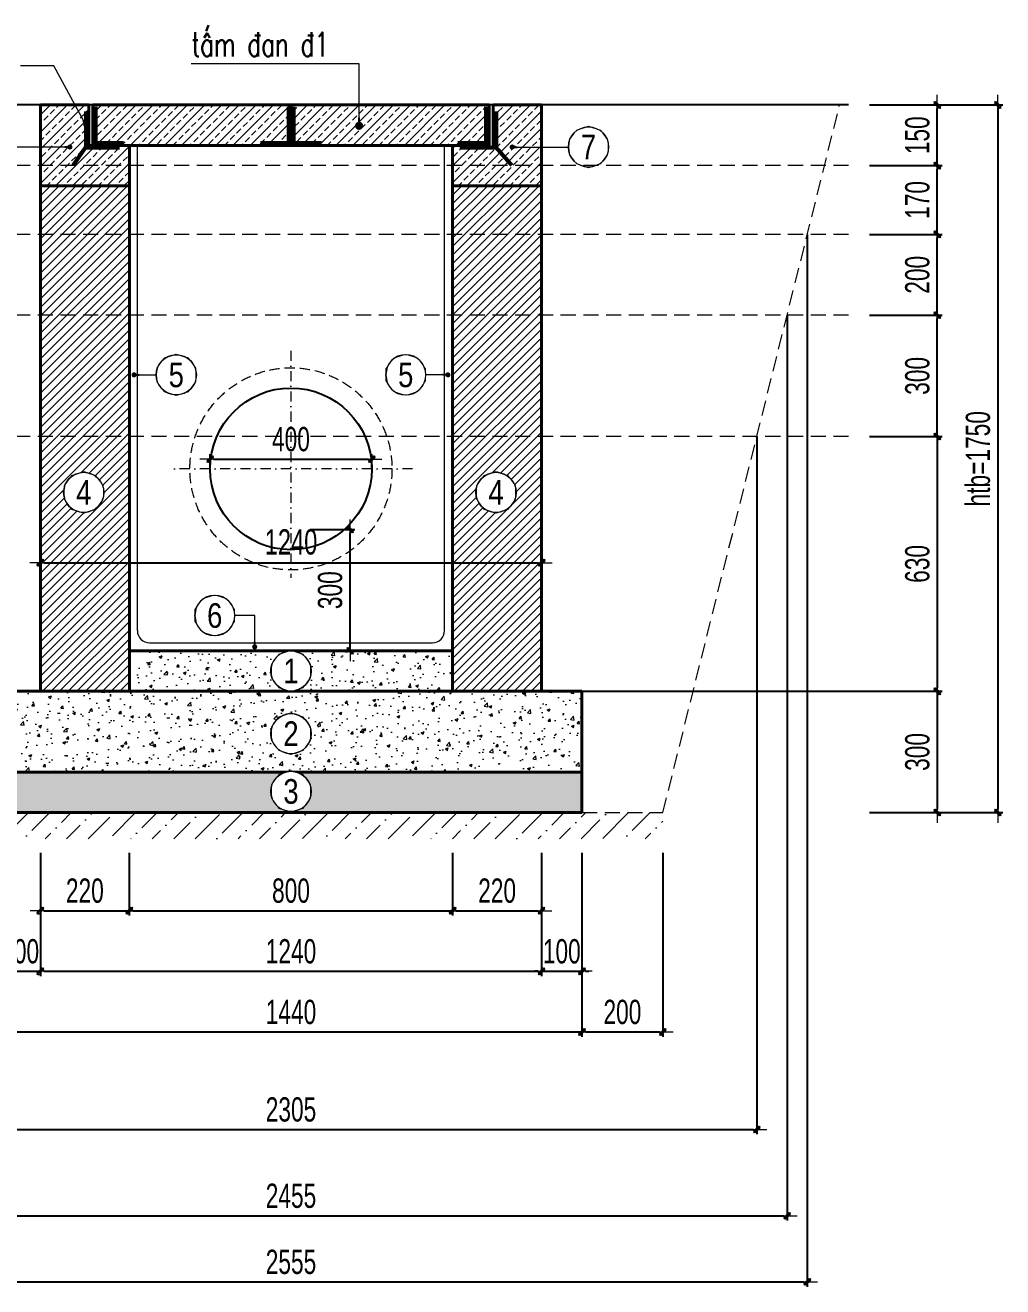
# Model space of a CAD drawing. Header units: inches. Extents: x 2792 to 53517, y -20644 to 27576.
# Drawn here: x 22309 to 24728, y 24456 to 27576 of the extents above; entities that cross this region are included whole.
import ezdxf
from ezdxf.enums import TextEntityAlignment as Align

# ---------------------------------------------------------------- set-up
doc = ezdxf.new("R2010")
doc.units = ezdxf.units.IN
doc.header["$MEASUREMENT"] = 0
doc.set_wipeout_variables(frame=1)
doc.linetypes.add('DASHDOT', pattern=[1, 0.5, -0.25, 0, -0.25])
doc.linetypes.add('HIDDEN', pattern=[0.375, 0.25, -0.125])
for name, color, linetype, lineweight in [('dim', 144, 'Continuous', 13), ('hatch', 67, 'Continuous', 9), ('LC Dim', 8, 'Continuous', 18), ('LC Hatch', 252, 'Continuous', 9), ('LC ISO', 153, 'Continuous', 13), ('LC MANH DUT', 35, 'HIDDEN', 5), ('LC Net dam2', 6, 'Continuous', 40), ('LC Net manh', 9, 'Continuous', 5), ('LC Net thay', 7, 'Continuous', 25), ('LC Net truc', 79, 'DASHDOT', 13), ('LC Text1', 3, 'Continuous', 20), ('THEPDOC', 1, 'Continuous', 40)]:
    doc.layers.add(name, color=color, linetype=linetype, lineweight=lineweight)
doc.styles.add('General text 2', font='arial.ttf')
doc.styles.add('HOATBIF', font='hoatbif.shx', dxfattribs={"width": 0.7})
doc.styles.add('LC 3', font='vnsimli.shx', dxfattribs={"width": 0.75})
doc.styles.add('TXTDIM', font='', dxfattribs={"width": 0.7})
doc.styles.get('TXTDIM').set_extended_font_data('.VnArial')
doc.dimstyles.new('1-100(1-25)', dxfattribs={"dimscale": 25, "dimtxt": 2.5, "dimasz": 0.35, "dimexe": 0.5, "dimexo": 0, "dimgap": 0.8, "dimtad": 1, "dimdec": 0, "dimzin": 0, "dimdsep": 46, "dimtxsty": 'HOATBIF', "dimblk1": 'DOT', "dimblk2": 'DOT', "dimsah": 1, "dimcen": -1, "dimdle": 1, "dimclrd": 256, "dimclre": 256, "dimclrt": 4, "dimadec": 3, "dimazin": 2, "dimtfac": 0.333333, "dimtdec": 0, "dimtix": 1, "dimtmove": 2, "dimatfit": 3, "dimldrblk": 'DOT', "dimfxl": 1, "dimtvp": 0.833333, "dimtolj": 1, "dimtzin": 0, "dimarcsym": 0})
doc.dimstyles.new('DIM20', dxfattribs={"dimscale": 20, "dimtxt": 2.5, "dimasz": 0.3, "dimexe": 0.5, "dimexo": 0, "dimgap": 0.5, "dimtad": 1, "dimdec": 0, "dimzin": 12, "dimdsep": 46, "dimtxsty": 'TXTDIM', "dimblk": 'SLASH', "dimcen": 1.5, "dimclrd": 144, "dimclre": 144, "dimclrt": 1, "dimaunit": 1, "dimadec": 0, "dimazin": 0, "dimtfac": 1, "dimtdec": 0, "dimtix": 1, "dimtmove": 0, "dimatfit": 3, "dimldrblk": 'DOT', "dimfxl": 2, "dimtolj": 1, "dimtzin": 0, "dimlwd": 9, "dimlwe": 9, "dimarcsym": 1})
doc.dimstyles.new('DIM25', dxfattribs={"dimscale": 25, "dimtxt": 2.5, "dimasz": 0.3, "dimexe": 0.5, "dimexo": 0, "dimgap": 0.5, "dimtad": 1, "dimdec": 0, "dimzin": 12, "dimdsep": 46, "dimtxsty": 'TXTDIM', "dimblk": 'SLASH', "dimcen": 1.5, "dimclrd": 144, "dimclre": 144, "dimclrt": 1, "dimadec": 0, "dimazin": 0, "dimtfac": 1, "dimtdec": 0, "dimtix": 1, "dimtmove": 0, "dimatfit": 3, "dimldrblk": 'DOT', "dimfxl": 2, "dimtolj": 1, "dimtzin": 0, "dimlwd": 9, "dimlwe": 9, "dimarcsym": 1})
pattern_1 = [(45, (-6219.012, 1800.714), (-21.213203, 21.213203), []), (45, (-6197.8, 1800.714), (-21.213203, 21.213203), [15, -7.5])]
pattern_2 = [(45, (-6219.012, 1600.714), (19.88738, 72.920387), [93.75, -18.75, 0, -18.75])]

# ---------------------------------------------------------------- blocks, each defined once
blk = doc.blocks.new('_Dot')
at = {"color": 0, "linetype": 'ByBlock', "lineweight": -2}
blk.add_line((-0.5, 0), (-1, 0), dxfattribs=at)
at = {"color": 0, "linetype": 'ByBlock', "const_width": 0.5}
blk.add_lwpolyline([(-0.25, 0, 1), (0.25, 0, 1)], format="xyb", close=True, dxfattribs=at)
blk = doc.blocks.new('SLASH')
at = {"layer": 'dim', "color": 16, "linetype": 'Continuous'}
for p, q in [((-1.2, 0), (1.2, 0)), ((-0.6, -0.6), (0.6, 0.6))]:
    blk.add_line(p, q, dxfattribs=at)
blk = doc.blocks.new('DOT')
at = {"layer": 'LC Dim'}
blk.add_line((-3, 0), (3, 0), dxfattribs=at)
at = {"layer": 'LC Dim', "color": 4}
blk.add_line((-1, -1), (1, 1), dxfattribs=at)
blk.add_lwpolyline([(0.5, 1), (-1, -0.5), (-0.5, -1), (1, 0.5)], close=True, dxfattribs=at)
blk = doc.blocks.new('*D260')
at = {"layer": 'Defpoints', "color": 0, "transparency": 16777216}
for p in [(23014.3, 26329.2), (23113.1, 26329.2), (23014.3, 26029.2)]:
    blk.add_point(p, dxfattribs=at)
at = {"layer": 'LC Dim', "lineweight": -2, "transparency": 16777216}
for p, q in [((23014.3, 26329.2), (23125.1, 26329.2)), ((23113.1, 26037.6), (23113.1, 26320.8)), ((23014.3, 26029.2), (23125.1, 26029.2))]:
    blk.add_line(p, q, dxfattribs=at)
at = {"layer": 'LC Dim', "lineweight": -2, "transparency": 16777216, "xscale": 8.399999999999999, "yscale": 8.399999999999999, "zscale": 8.399999999999999}
for p, rotation in [((23113.1, 26329.2), 90), ((23113.1, 26029.2), 270)]:
    blk.add_blockref('DOT', p, dxfattribs=dict(at, rotation=rotation))
at = {"layer": 'LC Dim', "color": 4, "transparency": 16777216, "insert": (23063.9, 26179.2), "char_height": 60, "attachment_point": 5, "rotation": 90, "style": 'HOATBIF'}
blk.add_mtext('\\A1;300', dxfattribs=at)
blk = doc.blocks.new('*U7')
at = {"layer": 'Defpoints'}
blk.add_lwpolyline([(0, 4.25), (-2.5, 3.44), (-4.04, 1.31), (-4.04, -1.31), (-2.5, -3.44), (0, -4.25), (2.5, -3.44), (4.04, -1.31), (4.04, 1.31), (2.5, 3.44)], close=True, dxfattribs=at)
at = {"layer": 'LC Text1', "style": 'General text 2', "width": 0.8, "flags": 8}
blk.add_attdef('SYMBOL', text='', height=5.2, dxfattribs=at).set_placement((0, 0), align=Align.MIDDLE_CENTER)
blk.add_wipeout([(0, 4.25), (-2.5, 3.44), (-4.04, 1.31), (-4.04, -1.31), (-2.5, -3.44), (0, -4.25), (2.5, -3.44), (4.04, -1.31), (4.04, 1.31), (2.5, 3.44)]).dxf.layer = 'LC Net manh'
at = {"layer": 'LC ISO'}
blk.add_circle((0, 0), 4.25, dxfattribs=at)
blk = doc.blocks.new('*D261')
at = {"layer": 'Defpoints', "color": 0, "transparency": 16777216}
for p in [(22246.9, 25529.6), (22346.9, 25529.6), (22346.9, 25236.6)]:
    blk.add_point(p, dxfattribs=at)
at = {"layer": 'LC Dim', "lineweight": -2, "transparency": 16777216}
for p, q in [((22246.9, 25529.6), (22246.9, 25224.6)), ((22346.9, 25529.6), (22346.9, 25224.6)), ((22238.5, 25236.6), (22230.1, 25236.6)), ((22246.9, 25236.6), (22346.9, 25236.6)), ((22355.3, 25236.6), (22363.7, 25236.6))]:
    blk.add_line(p, q, dxfattribs=at)
at = {"layer": 'LC Dim', "lineweight": -2, "transparency": 16777216, "xscale": 8.399999999999999, "yscale": 8.399999999999999, "zscale": 8.399999999999999}
blk.add_blockref('DOT', (22246.9, 25236.6), dxfattribs=at)
at = {"layer": 'LC Dim', "lineweight": -2, "transparency": 16777216, "xscale": 8.399999999999999, "yscale": 8.399999999999999, "zscale": 8.399999999999999, "rotation": 180}
blk.add_blockref('DOT', (22346.9, 25236.6), dxfattribs=at)
at = {"layer": 'LC Dim', "color": 4, "transparency": 16777216, "insert": (22296.9, 25285.8), "char_height": 60, "attachment_point": 5, "style": 'HOATBIF'}
blk.add_mtext('\\A1;100', dxfattribs=at)
blk = doc.blocks.new('*D262')
at = {"layer": 'Defpoints', "color": 0, "transparency": 16777216}
for p in [(22346.9, 25529.6), (22566.9, 25529.6), (22566.9, 25386.6)]:
    blk.add_point(p, dxfattribs=at)
at = {"layer": 'LC Dim', "lineweight": -2, "transparency": 16777216}
for p, q in [((22346.9, 25529.6), (22346.9, 25374.6)), ((22566.9, 25529.6), (22566.9, 25374.6)), ((22355.3, 25386.6), (22558.5, 25386.6))]:
    blk.add_line(p, q, dxfattribs=at)
at = {"layer": 'LC Dim', "lineweight": -2, "transparency": 16777216, "xscale": 8.399999999999999, "yscale": 8.399999999999999, "zscale": 8.399999999999999, "rotation": 180}
blk.add_blockref('DOT', (22346.9, 25386.6), dxfattribs=at)
at = {"layer": 'LC Dim', "lineweight": -2, "transparency": 16777216, "xscale": 8.399999999999999, "yscale": 8.399999999999999, "zscale": 8.399999999999999}
blk.add_blockref('DOT', (22566.9, 25386.6), dxfattribs=at)
at = {"layer": 'LC Dim', "color": 4, "transparency": 16777216, "insert": (22456.9, 25435.8), "char_height": 60, "attachment_point": 5, "style": 'HOATBIF'}
blk.add_mtext('\\A1;220', dxfattribs=at)
blk = doc.blocks.new('*D263')
at = {"layer": 'Defpoints', "color": 0, "transparency": 16777216}
for p in [(22566.9, 25529.6), (23366.9, 25529.6), (23366.9, 25386.6)]:
    blk.add_point(p, dxfattribs=at)
at = {"layer": 'LC Dim', "lineweight": -2, "transparency": 16777216}
for p, q in [((22566.9, 25529.6), (22566.9, 25374.6)), ((23366.9, 25529.6), (23366.9, 25374.6)), ((22575.3, 25386.6), (23358.5, 25386.6))]:
    blk.add_line(p, q, dxfattribs=at)
at = {"layer": 'LC Dim', "lineweight": -2, "transparency": 16777216, "xscale": 8.399999999999999, "yscale": 8.399999999999999, "zscale": 8.399999999999999, "rotation": 180}
blk.add_blockref('DOT', (22566.9, 25386.6), dxfattribs=at)
at = {"layer": 'LC Dim', "lineweight": -2, "transparency": 16777216, "xscale": 8.399999999999999, "yscale": 8.399999999999999, "zscale": 8.399999999999999}
blk.add_blockref('DOT', (23366.9, 25386.6), dxfattribs=at)
at = {"layer": 'LC Dim', "color": 4, "transparency": 16777216, "insert": (22966.9, 25435.8), "char_height": 60, "attachment_point": 5, "style": 'HOATBIF'}
blk.add_mtext('\\A1;800', dxfattribs=at)
blk = doc.blocks.new('*D264')
at = {"layer": 'Defpoints', "color": 0, "transparency": 16777216}
for p in [(23366.9, 25529.6), (23586.9, 25529.6), (23586.9, 25386.6)]:
    blk.add_point(p, dxfattribs=at)
at = {"layer": 'LC Dim', "lineweight": -2, "transparency": 16777216}
for p, q in [((23366.9, 25529.6), (23366.9, 25374.6)), ((23586.9, 25529.6), (23586.9, 25374.6)), ((23375.3, 25386.6), (23578.5, 25386.6))]:
    blk.add_line(p, q, dxfattribs=at)
at = {"layer": 'LC Dim', "lineweight": -2, "transparency": 16777216, "xscale": 8.399999999999999, "yscale": 8.399999999999999, "zscale": 8.399999999999999, "rotation": 180}
blk.add_blockref('DOT', (23366.9, 25386.6), dxfattribs=at)
at = {"layer": 'LC Dim', "lineweight": -2, "transparency": 16777216, "xscale": 8.399999999999999, "yscale": 8.399999999999999, "zscale": 8.399999999999999}
blk.add_blockref('DOT', (23586.9, 25386.6), dxfattribs=at)
at = {"layer": 'LC Dim', "color": 4, "transparency": 16777216, "insert": (23476.9, 25435.8), "char_height": 60, "attachment_point": 5, "style": 'HOATBIF'}
blk.add_mtext('\\A1;220', dxfattribs=at)
blk = doc.blocks.new('*D265')
at = {"layer": 'Defpoints', "color": 0, "transparency": 16777216}
for p in [(23586.9, 25529.6), (23686.9, 25529.6), (23686.9, 25236.6)]:
    blk.add_point(p, dxfattribs=at)
at = {"layer": 'LC Dim', "lineweight": -2, "transparency": 16777216}
for p, q in [((23586.9, 25529.6), (23586.9, 25224.6)), ((23686.9, 25529.6), (23686.9, 25224.6)), ((23578.5, 25236.6), (23570.1, 25236.6)), ((23586.9, 25236.6), (23686.9, 25236.6)), ((23695.3, 25236.6), (23703.7, 25236.6))]:
    blk.add_line(p, q, dxfattribs=at)
at = {"layer": 'LC Dim', "lineweight": -2, "transparency": 16777216, "xscale": 8.399999999999999, "yscale": 8.399999999999999, "zscale": 8.399999999999999}
blk.add_blockref('DOT', (23586.9, 25236.6), dxfattribs=at)
at = {"layer": 'LC Dim', "lineweight": -2, "transparency": 16777216, "xscale": 8.399999999999999, "yscale": 8.399999999999999, "zscale": 8.399999999999999, "rotation": 180}
blk.add_blockref('DOT', (23686.9, 25236.6), dxfattribs=at)
at = {"layer": 'LC Dim', "color": 4, "transparency": 16777216, "insert": (23636.9, 25285.8), "char_height": 60, "attachment_point": 5, "style": 'HOATBIF'}
blk.add_mtext('\\A1;100', dxfattribs=at)
blk = doc.blocks.new('*D266')
at = {"layer": 'Defpoints', "color": 0, "transparency": 16777216}
for p in [(23686.9, 25529.6), (23886.9, 25529.6), (23886.9, 25086.6)]:
    blk.add_point(p, dxfattribs=at)
at = {"layer": 'LC Dim', "lineweight": -2, "transparency": 16777216}
for p, q in [((23686.9, 25529.6), (23686.9, 25074.6)), ((23886.9, 25529.6), (23886.9, 25074.6)), ((23695.3, 25086.6), (23878.5, 25086.6))]:
    blk.add_line(p, q, dxfattribs=at)
at = {"layer": 'LC Dim', "lineweight": -2, "transparency": 16777216, "xscale": 8.399999999999999, "yscale": 8.399999999999999, "zscale": 8.399999999999999, "rotation": 180}
blk.add_blockref('DOT', (23686.9, 25086.6), dxfattribs=at)
at = {"layer": 'LC Dim', "lineweight": -2, "transparency": 16777216, "xscale": 8.399999999999999, "yscale": 8.399999999999999, "zscale": 8.399999999999999}
blk.add_blockref('DOT', (23886.9, 25086.6), dxfattribs=at)
at = {"layer": 'LC Dim', "color": 4, "transparency": 16777216, "insert": (23786.9, 25135.8), "char_height": 60, "attachment_point": 5, "style": 'HOATBIF'}
blk.add_mtext('\\A1;200', dxfattribs=at)
blk = doc.blocks.new('*D267')
at = {"layer": 'Defpoints', "color": 0, "transparency": 16777216}
for p in [(22346.9, 25529.6), (23586.9, 25529.6), (23586.9, 25236.6)]:
    blk.add_point(p, dxfattribs=at)
at = {"layer": 'LC Dim', "lineweight": -2, "transparency": 16777216}
for p, q in [((22346.9, 25529.6), (22346.9, 25224.6)), ((23586.9, 25529.6), (23586.9, 25224.6)), ((22355.3, 25236.6), (23578.5, 25236.6))]:
    blk.add_line(p, q, dxfattribs=at)
at = {"layer": 'LC Dim', "lineweight": -2, "transparency": 16777216, "xscale": 8.399999999999999, "yscale": 8.399999999999999, "zscale": 8.399999999999999, "rotation": 180}
blk.add_blockref('DOT', (22346.9, 25236.6), dxfattribs=at)
at = {"layer": 'LC Dim', "lineweight": -2, "transparency": 16777216, "xscale": 8.399999999999999, "yscale": 8.399999999999999, "zscale": 8.399999999999999}
blk.add_blockref('DOT', (23586.9, 25236.6), dxfattribs=at)
at = {"layer": 'LC Dim', "color": 4, "transparency": 16777216, "insert": (22966.9, 25285.8), "char_height": 60, "attachment_point": 5, "style": 'HOATBIF'}
blk.add_mtext('\\A1;1240', dxfattribs=at)
blk = doc.blocks.new('*D268')
at = {"layer": 'Defpoints', "color": 0, "transparency": 16777216}
for p in [(22246.9, 25529.6), (23686.9, 25529.6), (23686.9, 25086.6)]:
    blk.add_point(p, dxfattribs=at)
at = {"layer": 'LC Dim', "lineweight": -2, "transparency": 16777216}
for p, q in [((22246.9, 25529.6), (22246.9, 25074.6)), ((23686.9, 25529.6), (23686.9, 25074.6)), ((22255.3, 25086.6), (23678.5, 25086.6))]:
    blk.add_line(p, q, dxfattribs=at)
at = {"layer": 'LC Dim', "lineweight": -2, "transparency": 16777216, "xscale": 8.399999999999999, "yscale": 8.399999999999999, "zscale": 8.399999999999999, "rotation": 180}
blk.add_blockref('DOT', (22246.9, 25086.6), dxfattribs=at)
at = {"layer": 'LC Dim', "lineweight": -2, "transparency": 16777216, "xscale": 8.399999999999999, "yscale": 8.399999999999999, "zscale": 8.399999999999999}
blk.add_blockref('DOT', (23686.9, 25086.6), dxfattribs=at)
at = {"layer": 'LC Dim', "color": 4, "transparency": 16777216, "insert": (22966.9, 25135.8), "char_height": 60, "attachment_point": 5, "style": 'HOATBIF'}
blk.add_mtext('\\A1;1440', dxfattribs=at)
blk = doc.blocks.new('*D270')
at = {"layer": 'Defpoints', "color": 0, "transparency": 16777216}
for p in [(24398.5, 26559.2), (23686.9, 25929.2, 0), (24566, 25929.2)]:
    blk.add_point(p, dxfattribs=at)
at = {"layer": 'LC Dim', "lineweight": -2, "transparency": 16777216}
for p, q in [((24398.5, 26559.2), (24578, 26559.2)), ((24566, 26550.8), (24566, 25937.6)), ((23686.9, 25929.2), (24578, 25929.2))]:
    blk.add_line(p, q, dxfattribs=at)
at = {"layer": 'LC Dim', "lineweight": -2, "transparency": 16777216, "xscale": 8.399999999999999, "yscale": 8.399999999999999, "zscale": 8.399999999999999}
for p, rotation in [((24566, 26559.2), 90), ((24566, 25929.2), 270)]:
    blk.add_blockref('DOT', p, dxfattribs=dict(at, rotation=rotation))
at = {"layer": 'LC Dim', "color": 4, "transparency": 16777216, "insert": (24516.8, 26244.2), "char_height": 60, "attachment_point": 5, "rotation": 90, "style": 'HOATBIF'}
blk.add_mtext('\\A1;630', dxfattribs=at)
blk = doc.blocks.new('*D271')
at = {"layer": 'Defpoints', "color": 0, "transparency": 16777216}
for p in [(24398.5, 27379.2), (24398.5, 25629.2), (24716, 25629.2)]:
    blk.add_point(p, dxfattribs=at)
at = {"layer": 'LC Dim', "lineweight": -2, "transparency": 16777216}
for p, q in [((24398.5, 27379.2), (24728, 27379.2)), ((24716, 27370.8), (24716, 25637.6)), ((24398.5, 25629.2), (24728, 25629.2))]:
    blk.add_line(p, q, dxfattribs=at)
at = {"layer": 'LC Dim', "lineweight": -2, "transparency": 16777216, "xscale": 8.399999999999999, "yscale": 8.399999999999999, "zscale": 8.399999999999999}
for p, rotation in [((24716, 27379.2), 90), ((24716, 25629.2), 270)]:
    blk.add_blockref('DOT', p, dxfattribs=dict(at, rotation=rotation))
at = {"layer": 'LC Dim', "color": 4, "transparency": 16777216, "insert": (24666.8, 26504.2), "char_height": 60, "attachment_point": 5, "rotation": 90, "style": 'HOATBIF'}
blk.add_mtext('\\A1;htb=1750', dxfattribs=at)
blk = doc.blocks.new('*D278')
at = {"layer": 'Defpoints', "color": 0, "transparency": 16777216}
for p in [(23166.8, 26503.2), (22766.8, 26479.2, 0), (23166.8, 26479.2, 0)]:
    blk.add_point(p, dxfattribs=at)
at = {"layer": 'LC Dim', "lineweight": -2, "transparency": 16777216}
for p, q in [((22766.8, 26479.2), (22766.8, 26515.2)), ((22775.2, 26503.2), (23158.4, 26503.2)), ((23166.8, 26479.2), (23166.8, 26515.2))]:
    blk.add_line(p, q, dxfattribs=at)
at = {"layer": 'LC Dim', "lineweight": -2, "transparency": 16777216, "xscale": 8.399999999999999, "yscale": 8.399999999999999, "zscale": 8.399999999999999, "rotation": 180}
blk.add_blockref('DOT', (22766.8, 26503.2), dxfattribs=at)
at = {"layer": 'LC Dim', "lineweight": -2, "transparency": 16777216, "xscale": 8.399999999999999, "yscale": 8.399999999999999, "zscale": 8.399999999999999}
blk.add_blockref('DOT', (23166.8, 26503.2), dxfattribs=at)
at = {"layer": 'LC Dim', "color": 4, "transparency": 16777216, "insert": (22966.8, 26552.4), "char_height": 60, "attachment_point": 5, "style": 'HOATBIF'}
blk.add_mtext('\\A1;400', dxfattribs=at)
blk = doc.blocks.new('*D279')
at = {"layer": 'Defpoints', "color": 0, "transparency": 16777216}
for p in [(24398.5, 26859.2), (24566, 26859.2), (24398.5, 26559.2)]:
    blk.add_point(p, dxfattribs=at)
at = {"layer": 'LC Dim', "lineweight": -2, "transparency": 16777216}
for p, q in [((24398.5, 26859.2), (24578, 26859.2)), ((24566, 26567.6), (24566, 26850.8)), ((24398.5, 26559.2), (24578, 26559.2))]:
    blk.add_line(p, q, dxfattribs=at)
at = {"layer": 'LC Dim', "lineweight": -2, "transparency": 16777216, "xscale": 8.399999999999999, "yscale": 8.399999999999999, "zscale": 8.399999999999999}
for p, rotation in [((24566, 26859.2), 90), ((24566, 26559.2), 270)]:
    blk.add_blockref('DOT', p, dxfattribs=dict(at, rotation=rotation))
at = {"layer": 'LC Dim', "color": 4, "transparency": 16777216, "insert": (24516.8, 26709.2), "char_height": 60, "attachment_point": 5, "rotation": 90, "style": 'HOATBIF'}
blk.add_mtext('\\A1;300', dxfattribs=at)
blk = doc.blocks.new('*D280')
at = {"layer": 'Defpoints', "color": 0, "transparency": 16777216}
for p in [(24398.5, 27059.2), (24566, 27059.2), (24398.5, 26859.2)]:
    blk.add_point(p, dxfattribs=at)
at = {"layer": 'LC Dim', "lineweight": -2, "transparency": 16777216}
for p, q in [((24398.5, 27059.2), (24578, 27059.2)), ((24566, 26867.6), (24566, 27050.8)), ((24398.5, 26859.2), (24578, 26859.2))]:
    blk.add_line(p, q, dxfattribs=at)
at = {"layer": 'LC Dim', "lineweight": -2, "transparency": 16777216, "xscale": 8.399999999999999, "yscale": 8.399999999999999, "zscale": 8.399999999999999}
for p, rotation in [((24566, 27059.2), 90), ((24566, 26859.2), 270)]:
    blk.add_blockref('DOT', p, dxfattribs=dict(at, rotation=rotation))
at = {"layer": 'LC Dim', "color": 4, "transparency": 16777216, "insert": (24516.8, 26959.2), "char_height": 60, "attachment_point": 5, "rotation": 90, "style": 'HOATBIF'}
blk.add_mtext('\\A1;200', dxfattribs=at)
blk = doc.blocks.new('*D281')
at = {"layer": 'Defpoints', "color": 0, "transparency": 16777216}
for p in [(24398.5, 27229.2), (24566, 27229.2), (24398.5, 27059.2)]:
    blk.add_point(p, dxfattribs=at)
at = {"layer": 'LC Dim', "lineweight": -2, "transparency": 16777216}
for p, q in [((24398.5, 27229.2), (24578, 27229.2)), ((24566, 27067.6), (24566, 27220.8)), ((24398.5, 27059.2), (24578, 27059.2))]:
    blk.add_line(p, q, dxfattribs=at)
at = {"layer": 'LC Dim', "lineweight": -2, "transparency": 16777216, "xscale": 8.399999999999999, "yscale": 8.399999999999999, "zscale": 8.399999999999999}
for p, rotation in [((24566, 27229.2), 90), ((24566, 27059.2), 270)]:
    blk.add_blockref('DOT', p, dxfattribs=dict(at, rotation=rotation))
at = {"layer": 'LC Dim', "color": 4, "transparency": 16777216, "insert": (24516.8, 27144.2), "char_height": 60, "attachment_point": 5, "rotation": 90, "style": 'HOATBIF'}
blk.add_mtext('\\A1;170', dxfattribs=at)
blk = doc.blocks.new('*D282')
at = {"layer": 'Defpoints', "color": 0, "transparency": 16777216}
for p in [(24398.5, 27379.2), (24566, 27379.2), (24398.5, 27229.2)]:
    blk.add_point(p, dxfattribs=at)
at = {"layer": 'LC Dim', "lineweight": -2, "transparency": 16777216}
for p, q in [((24398.5, 27379.2), (24578, 27379.2)), ((24566, 27237.6), (24566, 27370.8)), ((24398.5, 27229.2), (24578, 27229.2))]:
    blk.add_line(p, q, dxfattribs=at)
at = {"layer": 'LC Dim', "lineweight": -2, "transparency": 16777216, "xscale": 8.399999999999999, "yscale": 8.399999999999999, "zscale": 8.399999999999999}
for p, rotation in [((24566, 27379.2), 90), ((24566, 27229.2), 270)]:
    blk.add_blockref('DOT', p, dxfattribs=dict(at, rotation=rotation))
at = {"layer": 'LC Dim', "color": 4, "transparency": 16777216, "insert": (24516.8, 27304.2), "char_height": 60, "attachment_point": 5, "rotation": 90, "style": 'HOATBIF'}
blk.add_mtext('\\A1;150', dxfattribs=at)
blk = doc.blocks.new('*D283')
at = {"layer": 'Defpoints', "color": 0, "transparency": 16777216}
for p in [(21814.4, 26559.2), (24119.4, 26559.2), (24119.4, 24845.5)]:
    blk.add_point(p, dxfattribs=at)
at = {"layer": 'LC Dim', "lineweight": -2, "transparency": 16777216}
for p, q in [((21814.4, 26559.2), (21814.4, 24833.5)), ((24119.4, 26559.2), (24119.4, 24833.5)), ((21822.8, 24845.5), (24111, 24845.5))]:
    blk.add_line(p, q, dxfattribs=at)
at = {"layer": 'LC Dim', "lineweight": -2, "transparency": 16777216, "xscale": 8.399999999999999, "yscale": 8.399999999999999, "zscale": 8.399999999999999, "rotation": 180}
blk.add_blockref('DOT', (21814.4, 24845.5), dxfattribs=at)
at = {"layer": 'LC Dim', "lineweight": -2, "transparency": 16777216, "xscale": 8.399999999999999, "yscale": 8.399999999999999, "zscale": 8.399999999999999}
blk.add_blockref('DOT', (24119.4, 24845.5), dxfattribs=at)
at = {"layer": 'LC Dim', "color": 4, "transparency": 16777216, "insert": (22966.9, 24894.7), "char_height": 60, "attachment_point": 5, "style": 'HOATBIF'}
blk.add_mtext('\\A1;2305', dxfattribs=at)
blk = doc.blocks.new('*D284')
at = {"layer": 'Defpoints', "color": 0, "transparency": 16777216}
for p in [(21739.4, 26859.2), (24194.4, 26859.2), (24194.4, 24632)]:
    blk.add_point(p, dxfattribs=at)
at = {"layer": 'LC Dim', "lineweight": -2, "transparency": 16777216}
for p, q in [((21739.4, 26859.2), (21739.4, 24620)), ((24194.4, 26859.2), (24194.4, 24620)), ((21747.8, 24632), (24186, 24632))]:
    blk.add_line(p, q, dxfattribs=at)
at = {"layer": 'LC Dim', "lineweight": -2, "transparency": 16777216, "xscale": 8.399999999999999, "yscale": 8.399999999999999, "zscale": 8.399999999999999, "rotation": 180}
blk.add_blockref('DOT', (21739.4, 24632), dxfattribs=at)
at = {"layer": 'LC Dim', "lineweight": -2, "transparency": 16777216, "xscale": 8.399999999999999, "yscale": 8.399999999999999, "zscale": 8.399999999999999}
blk.add_blockref('DOT', (24194.4, 24632), dxfattribs=at)
at = {"layer": 'LC Dim', "color": 4, "transparency": 16777216, "insert": (22966.9, 24681.2), "char_height": 60, "attachment_point": 5, "style": 'HOATBIF'}
blk.add_mtext('\\A1;2455', dxfattribs=at)
blk = doc.blocks.new('*D285')
at = {"layer": 'Defpoints', "color": 0, "transparency": 16777216}
for p in [(21689.4, 27059.2), (24244.4, 27059.2), (24244.4, 24468.5)]:
    blk.add_point(p, dxfattribs=at)
at = {"layer": 'LC Dim', "lineweight": -2, "transparency": 16777216}
for p, q in [((21689.4, 27059.2), (21689.4, 24456.5)), ((24244.4, 27059.2), (24244.4, 24456.5)), ((21697.8, 24468.5), (24236, 24468.5))]:
    blk.add_line(p, q, dxfattribs=at)
at = {"layer": 'LC Dim', "lineweight": -2, "transparency": 16777216, "xscale": 8.399999999999999, "yscale": 8.399999999999999, "zscale": 8.399999999999999, "rotation": 180}
blk.add_blockref('DOT', (21689.4, 24468.5), dxfattribs=at)
at = {"layer": 'LC Dim', "lineweight": -2, "transparency": 16777216, "xscale": 8.399999999999999, "yscale": 8.399999999999999, "zscale": 8.399999999999999}
blk.add_blockref('DOT', (24244.4, 24468.5), dxfattribs=at)
at = {"layer": 'LC Dim', "color": 4, "transparency": 16777216, "insert": (22966.9, 24517.7), "char_height": 60, "attachment_point": 5, "style": 'HOATBIF'}
blk.add_mtext('\\A1;2555', dxfattribs=at)
blk = doc.blocks.new('*D286')
at = {"layer": 'Defpoints', "color": 0, "transparency": 16777216}
for p in [(23586.9, 26247), (22347, 26182), (23586.9, 26182)]:
    blk.add_point(p, dxfattribs=at)
at = {"layer": 'LC Net dam2', "lineweight": -2, "transparency": 16777216}
for p, q in [((22347, 26182), (22347, 26259.5)), ((22355.8, 26247), (23578.2, 26247)), ((23586.9, 26182), (23586.9, 26259.5))]:
    blk.add_line(p, q, dxfattribs=at)
at = {"layer": 'LC Net dam2', "lineweight": -2, "transparency": 16777216, "xscale": 8.75, "yscale": 8.75, "zscale": 8.75, "rotation": 180}
blk.add_blockref('DOT', (22347, 26247), dxfattribs=at)
at = {"layer": 'LC Net dam2', "lineweight": -2, "transparency": 16777216, "xscale": 8.75, "yscale": 8.75, "zscale": 8.75}
blk.add_blockref('DOT', (23586.9, 26247), dxfattribs=at)
at = {"layer": 'LC Net dam2', "color": 4, "transparency": 16777216, "insert": (22967, 26298.2), "char_height": 62.5, "attachment_point": 5, "style": 'HOATBIF'}
blk.add_mtext('\\A1;1240', dxfattribs=at)
blk = doc.blocks.new('*D287')
at = {"layer": 'Defpoints', "color": 0, "transparency": 16777216}
for p in [(23686.9, 25929.2), (24398.5, 25629.2, 0), (24566, 25629.2)]:
    blk.add_point(p, dxfattribs=at)
at = {"layer": 'LC Dim', "lineweight": -2, "transparency": 16777216}
for p, q in [((23686.9, 25929.2), (24578, 25929.2)), ((24566, 25920.8), (24566, 25637.6)), ((24398.5, 25629.2), (24578, 25629.2))]:
    blk.add_line(p, q, dxfattribs=at)
at = {"layer": 'LC Dim', "lineweight": -2, "transparency": 16777216, "xscale": 8.399999999999999, "yscale": 8.399999999999999, "zscale": 8.399999999999999}
for p, rotation in [((24566, 25929.2), 90), ((24566, 25629.2), 270)]:
    blk.add_blockref('DOT', p, dxfattribs=dict(at, rotation=rotation))
at = {"layer": 'LC Dim', "color": 4, "transparency": 16777216, "insert": (24516.8, 25779.2), "char_height": 60, "attachment_point": 5, "rotation": 90, "style": 'HOATBIF'}
blk.add_mtext('\\A1;300', dxfattribs=at)

msp = doc.modelspace()

# ---------------------------------------------------------------- hatches: boundary and pattern name
at = {"layer": 'LC Hatch'}
h = msp.add_hatch(dxfattribs=at)
h.set_pattern_fill('ANSI33', color=256, scale=120, style=0)
h.set_pattern_definition(pattern_1)
h.paths.add_polyline_path([(22347, 27379.2), (22466.9, 27379.2), (22466.9, 27279.2), (22567, 27279.2), (22567, 27179.2), (22347, 27179.2)])
h = msp.add_hatch(dxfattribs=at)
h.set_pattern_fill('ANSI33', color=256, scale=120, style=0)
h.set_pattern_definition(pattern_1)
h.paths.add_polyline_path([(22967, 27379.2), (22477, 27379.2), (22477, 27279.2), (22967, 27279.2)])
h = msp.add_hatch(dxfattribs=at)
h.set_pattern_fill('ANSI33', color=256, scale=120, style=0)
h.set_pattern_definition(pattern_1)
h.paths.add_polyline_path([(22967, 27379.2), (23446.9, 27379.2), (23446.9, 27279.2), (22967, 27279.2)])
h = msp.add_hatch(dxfattribs=at)
h.set_pattern_fill('ANSI33', color=256, scale=120, style=0)
h.set_pattern_definition(pattern_1)
h.paths.add_polyline_path([(23586.9, 27379.2), (23476.9, 27379.2), (23476.9, 27279.2), (23366.9, 27279.2), (23366.9, 27179.2), (23586.9, 27179.2)])
h = msp.add_hatch(dxfattribs=at)
h.set_pattern_fill('ANSI31', color=256, scale=120, style=0)
h.set_pattern_definition([(45, (-6219.012, 1600.714), (-10.606602, 10.606602), [])])
h.paths.add_polyline_path([(23586.9, 27179.2), (23366.9, 27179.2), (23366.9, 25929.2), (23586.9, 25929.2)])
h.paths.add_polyline_path([(22567, 27179.2), (22347, 27179.2), (22347, 25929.2), (22567, 25929.2)])
h = msp.add_hatch(dxfattribs=at)
h.set_pattern_fill('AR-CONC', color=256, scale=10, style=0)
h.set_pattern_definition([(50, (-151757.196, 4544.3), (71.726018, -6.275213), [7.5, -82.5]), (355, (-151757.196, 4544.3), (-13.875133, 75.219213), [6, -66]), (100.4514, (-151751.22, 4543.774), (57.850938, 68.943954), [6.37402, -70.11421]), (46.1842, (-151757.2, 4564.3), (106.724105, -16.5519), [11.25, -123.75]), (96.6356, (-151748.3, 4562.92), (93.46627, 97.41179), [9.56103, -105.1713]), (351.1842, (-151757.2, 4564.3), (93.466195, 97.41186), [9, -99]), (21, (-151747.196, 4559.3), (59.690705, -40.26189), [7.5, -82.5]), (326, (-151747.196, 4559.3), (24.331533, 72.515005), [6, -66]), (71.4514, (-151742.22, 4555.94), (84.022263, 32.25305), [6.37402, -70.11421]), (37.5, (-151757.196, 4544.297), (1.2159855, 33.2893854), [0, -65.2, 0, -67, 0, -66.25]), (7.5, (-151757.196, 4544.297), (26.306954, 39.441171), [0, -38.2, 0, -63.7, 0, -25.25]), (327.5, (-151779.496, 4544.297), (53.3822436, -2.255487), [0, -25, 0, -78, 0, -103.5]), (317.5, (-151789.496, 4544.297), (58.318617, 10.010498), [0, -32.5, 0, -51.8, 0, -73.5])])
h.paths.add_polyline_path([(23366.9, 25929.2), (23366.9, 26029.2), (22567, 26029.2), (22567, 25929.2)])
h = msp.add_hatch(dxfattribs=at)
h.set_pattern_fill('AR-CONC', color=256, scale=10, style=0)
h.set_pattern_definition([(50, (-6219.01, 1600.714), (71.72602, -6.27521), [7.5, -82.5]), (355, (-6219.01, 1600.71), (-13.87513, 75.21921), [6, -66]), (100.45144, (-6213.035, 1600.19), (57.85088, 68.944), [6.37402, -70.11421]), (46.1842, (-6219.01, 1620.71), (106.72413, -16.55193), [11.25, -123.75]), (96.63564, (-6210.12, 1619.33), (93.4662, 97.41186), [9.56103, -105.17138]), (351.18416, (-6219.01, 1620.71), (93.4662, 97.41186), [9, -99]), (21, (-6209.01, 1615.714), (59.690705, -40.26189), [7.5, -82.5]), (326, (-6209.01, 1615.71), (24.33153, 72.515), [6, -66]), (71.45144, (-6204.04, 1612.36), (84.02224, 32.25312), [6.37402, -70.11421]), (37.5, (-6219.012, 1600.714), (1.215986, 33.289385), [0, -65.2, 0, -67, 0, -66.25]), (7.5, (-6219.012, 1600.714), (26.306954, 39.44117), [0, -38.2, 0, -63.7, 0, -25.25]), (327.5, (-6241.312, 1600.714), (53.382244, -2.255487), [0, -25, 0, -78, 0, -103.5]), (317.5, (-6251.31, 1600.714), (58.318617, 10.0105), [0, -32.5, 0, -51.8, 0, -73.5])])
h.paths.add_polyline_path([(22246.9, 25929.2), (22246.9, 25729.2), (23686.9, 25729.2), (23686.9, 25929.2)])
h = msp.add_hatch(dxfattribs=at)
h.set_pattern_fill('GRAVEL', color=256, scale=80)
h.set_pattern_definition([(228.0128, (-151699.5956, 4624.297), (-639.99985857, -720.00010733), [10.76288, -1065.52704]), (184.9697, (-151706.7956, 4616.2973), (960.00008412, 79.99930456), [18.46944, -1828.474]), (132.5104, (-151725.1956, 4614.6973), (799.99925747, -880.00069391), [13.02304, -1289.28256]), (267.2737, (-151756.3956, 4594.6973), (79.99968142, 1600.0000236), [16.81904, -1665.08464]), (292.8337, (-151757.1956, 4577.8973), (-400.000792435, 959.99971294), [16.4924, -1632.74984]), (357.2737, (-151750.7956, 4562.6973), (-1600.0000236, 79.99968142), [16.81904, -1665.08464]), (37.6942, (-151733.9956, 4561.8973), (-1040.00058765, -799.999232413), [22.24232, -2201.98792]), (72.2553, (-151716.3956, 4575.4973), (560.000861016, 1759.9996985), [20.99904, -2078.90568]), (121.4296, (-151709.9956, 4595.4973), (-640.000658734, 1039.99960292), [16.876, -1670.72584]), (175.2364, (-151718.7956, 4609.897), (880.0000757, -79.99932261), [19.26656, -944.06104]), (222.3974, (-151737.9956, 4611.4973), (-960.000588086, -879.99936656), [24.91584, -2466.67]), (138.8141, (-151677.196, 4593.897), (-560.00023574, 479.99978507), [8.50408, -841.90752]), (171.4692, (-151683.5956, 4599.4973), (1039.999862785, -160.0006328), [16.17896, -1601.72088]), (225, (-151699.596, 4601.9), (-9e-15, -80.000025), [11.31368, -101.82336]), (203.1986, (-151705.196, 4611.497), (399.99997845, 160.000106), [6.09264, -603.1692]), (291.8014, (-151710.796, 4609.097), (-79.9999928, 240.0000218), [8.61624, -422.19696]), (30.9638, (-151707.596, 4601.097), (239.9998418, 160.0001987), [13.99432, -452.48184]), (161.5651, (-151695.596, 4608.297), (160.0000348, -79.9998723), [10.11928, -242.86296]), (16.3895, (-151757.1956, 4609.0973), (800.00017587, 239.99941679), [14.176, -1403.4276]), (70.3462, (-151743.5956, 4613.0973), (-319.99961979, -880.00017085), [11.89288, -1177.39264]), (293.1986, (-151695.596, 4624.297), (-160.000106, 399.99997845), [12.1852, -597.07664]), (343.6105, (-151690.7956, 4613.0973), (-800.00017587, 239.99941679), [14.176, -1403.4276]), (339.444, (-151757.196, 4559.497), (-400.00014756, 159.9996797), [13.6704, -669.84992]), (294.7751, (-151744.3956, 4554.6973), (-399.99937514, 880.00027375), [11.45424, -1133.97144]), (66.8014, (-151694.796, 4544.297), (160.000106, 399.99997845), [12.1852, -597.07664]), (17.354, (-151689.9956, 4555.4973), (-1040.00016153, -319.99956018), [13.41048, -1327.63392]), (69.444, (-151733.996, 4544.297), (-159.9996797, -400.00014756), [6.8352, -676.68512]), (101.3099, (-151699.596, 4544.297), (-79.9998106, 320.0000602), [4.0792, -403.84232]), (165.9638, (-151700.396, 4548.297), (240.0000437, -79.9998446), [16.4924, -313.356]), (186.009, (-151716.3956, 4552.2973), (799.99998007, 79.9999454), [15.284, -1513.11384]), (303.6901, (-151707.596, 4593.897), (-80.0001068, 159.9999646), [11.53776, -276.90632]), (353.1572, (-151701.1956, 4584.2973), (1359.99994924, -160.000639834), [20.14352, -1994.20504]), (60.9454, (-151681.196, 4581.897), (-320.00000218, -560.00003077), [8.23648, -815.41392]), (90, (-151677.196, 4589.1), (-80, 80), [4.8, -75.2]), (120.2564, (-151717.9956, 4554.6973), (319.99959094, -560.00019647), [11.11392, -1100.2816]), (48.0128, (-151723.5956, 4564.297), (639.99985857, 720.00010733), [21.52576, -1054.76416]), (0, (-151709.196, 4580.3), (80, 80), [20.8, -59.2]), (325.3048, (-151688.3956, 4580.2973), (-799.99954072, 560.00068877), [12.64912, -1252.26192]), (254.0546, (-151677.996, 4573.097), (-79.99999114, -320.0000101), [11.64816, -570.76064]), (207.646, (-151681.1956, 4561.8973), (-1519.999664574, -800.000617054), [18.9652, -1877.55792]), (175.4261, (-151697.9956, 4553.0973), (-1040.000044665, 79.999584093), [20.06392, -1986.32592])])
h.paths.add_polyline_path([(23686.9, 25629.2), (23686.9, 25729.2), (22246.9, 25729.2), (22246.9, 25629.2)])
h = msp.add_hatch(dxfattribs=at)
h.set_pattern_fill('ANSI36', color=256, scale=300)
h.set_pattern_definition(pattern_2)
h.paths.add_polyline_path([(22046.9, 25629.2), (22046.9, 25564.5), (22986.9, 25564.5), (22986.9, 25629.2)])
h = msp.add_hatch(dxfattribs=at)
h.set_pattern_fill('ANSI36', color=256, scale=300)
h.set_pattern_definition(pattern_2)
h.paths.add_polyline_path([(23886.9, 25564.5), (23886.9, 25629.2), (22946.9, 25629.2), (22946.9, 25564.5)])

# ---------------------------------------------------------------- linework, layer by layer
at = {"layer": 'LC MANH DUT', "ltscale": 150}
for points in [[(24346.5, 27059.2), (21614, 27059.2)], [(24346.5, 26859.2), (21614, 26859.2)], [(24346.5, 26559.2), (21614, 26559.2)]]:
    msp.add_lwpolyline(points, dxfattribs=at)
at = {"layer": 'LC Net dam2'}
for p, q in [((22466.9, 27379.2), (22466.9, 27279.2)), ((22967, 27379.2), (22477, 27379.2)), ((22967, 27279.2), (22967, 27379.2)), ((22967, 27379.2), (23456.9, 27379.2)), ((23466.9, 27379.2), (23466.9, 27279.2)), ((23466.9, 27379.2), (23467, 27379.2)), ((22566.9, 27279.2), (22466.9, 27279.2)), ((22967, 27279.2), (22516.9, 27279.2)), ((22967, 27279.2), (23417, 27279.2)), ((22347, 27179.2), (22567, 27179.2)), ((22347, 25929.2), (22347, 27179.2)), ((22567, 25929.2), (22567, 27179.2)), ((23366.9, 25929.2), (23366.9, 27179.2)), ((23586.9, 27179.2), (23366.9, 27179.2)), ((23586.9, 25929.2), (23586.9, 27179.2)), ((22566.9, 26029.2), (23366.9, 26029.2)), ((22246.9, 25929.2), (23686.9, 25929.2)), ((23686.9, 25929.2), (23686.9, 25629.2)), ((22246.9, 25729.2), (23686.9, 25729.2)), ((22246.9, 25629.2), (23686.9, 25629.2))]:
    msp.add_line(p, q, dxfattribs=at)
for points in [[(22347, 27379.2), (22347, 27179.2), (22567, 27179.2), (22567, 27279.2), (22477, 27279.2), (22477, 27379.2)], [(22466.9, 27379.2), (22347, 27379.2)], [(23586.9, 27379.2), (23586.9, 27179.2), (23366.9, 27179.2), (23366.9, 27279.2), (23456.9, 27279.2), (23456.9, 27379.2)], [(23466.9, 27379.2), (23586.9, 27379.2)]]:
    msp.add_lwpolyline(points, dxfattribs=at)
at = {"layer": 'LC Net manh'}
for p, q in [((22586.9, 26079.2), (22586.9, 27279.2)), ((23346.9, 26079.2), (23346.9, 27279.2)), ((22616.9, 26049.2), (23316.9, 26049.2))]:
    msp.add_line(p, q, dxfattribs=at)
for centre, start, end in [((22616.9, 26079.2), 180, 270), ((23316.9, 26079.2), 270, 0)]:
    msp.add_arc(centre, 30, start, end, dxfattribs=at)
at = {"layer": 'LC Net thay'}
msp.add_lwpolyline([(24346.5, 27379.2), (21614, 27379.2)], dxfattribs=at)
msp.add_circle((22966.8, 26479.2), 200, dxfattribs=at)
at = {"layer": 'LC Net truc', "color": 1, "ltscale": 50}
for p, q in [((22966.8, 26771.1), (22966.9, 26209.9)), ((23267.5, 26479.2), (22666.2, 26479.2))]:
    msp.add_line(p, q, dxfattribs=at)
at = {"layer": 'THEPDOC', "linetype": 'Continuous', "const_width": 10}
for points in [[(22459.4, 27363.8), (22459.4, 27273.8), (22542.8, 27273.8)], [(22483.2, 27375.1), (22483.2, 27285.1), (22553.2, 27285.1)], [(22960.9, 27375.1), (22960.9, 27285.1), (22890.9, 27285.1)], [(22973.1, 27375.1), (22973.1, 27285.1), (23043.1, 27285.1)], [(23449.5, 27375.1), (23449.5, 27285.1), (23379.5, 27285.1)], [(23474.5, 27363.8), (23474.5, 27273.8), (23384.2, 27273.8)], [(22462.9, 27280.5), (22427.9, 27229.9)], [(23474.5, 27273.8), (23513.2, 27229.9)]]:
    msp.add_lwpolyline(points, dxfattribs=at)

# ---------------------------------------------------------------- block references
at = {"layer": 'LC Net manh'}
ref = msp.add_blockref('*U7', (23703, 27275.2), dxfattribs=dict(at, xscale=11.70974117654345, yscale=11.70974117654345, zscale=11.70974117654345))
ref.add_attrib('SYMBOL', '7', dxfattribs={"layer": 'LC Text1', "height": 60.9, "style": 'General text 2', "width": 0.8}).set_placement((23703, 27275.2), align=Align.MIDDLE_CENTER)

# ---------------------------------------------------------------- texts
at = {"layer": 'LC Text1', "color": 3, "style": 'LC 3', "width": 0.7}
msp.add_text('tÊm ®an ®1', height=60, dxfattribs=at).set_placement((22720.5, 27499.2))

# ---------------------------------------------------------------- dimensions: what is measured, and where the dimension line sits
at = {"layer": 'LC Dim', "color": 1}
dim = msp.add_linear_dim(base=(24716, 25629.2, 0), p1=(24398.5, 27379.2, 0), p2=(24398.5, 25629.2, 0), angle=90, text='htb=<>', dimstyle='1-100(1-25)', override={"dimscale": 24}, dxfattribs=at)
dim.commit()
dim.dimension.update_dxf_attribs({"geometry": '*D271', "text_midpoint": (24666.8, 26504.2, 0)})
for base, p1, p2, picture, middle in [((24566, 27379.2, 0), (24398.5, 27229.2, 0), (24398.5, 27379.2, 0), '*D282', (24516.8, 27304.2, 0)), ((24566, 27229.2, 0), (24398.5, 27059.2, 0), (24398.5, 27229.2, 0), '*D281', (24516.8, 27144.2, 0)), ((24566, 27059.2, 0), (24398.5, 26859.2, 0), (24398.5, 27059.2, 0), '*D280', (24516.8, 26959.2, 0)), ((24566, 26859.2, 0), (24398.5, 26559.2, 0), (24398.5, 26859.2, 0), '*D279', (24516.8, 26709.2, 0)), ((24566, 25629.2), (23686.9, 25929.2), (24398.5, 25629.2, 0), '*D287', (24516.8, 25779.2))]:
    dim = msp.add_linear_dim(base=base, p1=p1, p2=p2, angle=90, dimstyle='1-100(1-25)', override={"dimscale": 24}, dxfattribs=at)
    dim.commit()
    dim.dimension.update_dxf_attribs({"geometry": picture, "text_midpoint": middle})
at = {"layer": 'LC Dim'}
for base, p1, p2, picture, middle in [((23166.8, 26503.2, 0), (22766.8, 26479.2), (23166.8, 26479.2), '*D278', (22966.8, 26552.4, 0)), ((22346.9, 25236.6), (22246.9, 25529.6), (22346.9, 25529.6), '*D261', (22296.9, 25285.8)), ((23686.9, 25086.6), (22246.9, 25529.6), (23686.9, 25529.6), '*D268', (22966.9, 25135.8)), ((22566.9, 25386.6), (22346.9, 25529.6), (22566.9, 25529.6), '*D262', (22456.9, 25435.8)), ((23586.9, 25236.6), (22346.9, 25529.6), (23586.9, 25529.6), '*D267', (22966.9, 25285.8)), ((23366.9, 25386.6), (22566.9, 25529.6), (23366.9, 25529.6), '*D263', (22966.9, 25435.8)), ((23586.9, 25386.6), (23366.9, 25529.6), (23586.9, 25529.6), '*D264', (23476.9, 25435.8)), ((23686.9, 25236.6), (23586.9, 25529.6), (23686.9, 25529.6), '*D265', (23636.9, 25285.8)), ((23886.9, 25086.6), (23686.9, 25529.6), (23886.9, 25529.6), '*D266', (23786.9, 25135.8))]:
    dim = msp.add_linear_dim(base=base, p1=p1, p2=p2, dimstyle='1-100(1-25)', override={"dimscale": 24}, dxfattribs=at)
    dim.commit()
    dim.dimension.update_dxf_attribs({"geometry": picture, "text_midpoint": middle})
for base, p1, p2, picture, middle in [((24566, 25929.2, 0), (24398.5, 26559.2, 0), (23686.9, 25929.2), '*D270', (24516.8, 26244.2, 0)), ((23113.1, 26329.2), (23014.3, 26029.2), (23014.3, 26329.2), '*D260', (23063.9, 26179.2))]:
    dim = msp.add_linear_dim(base=base, p1=p1, p2=p2, angle=90, dimstyle='1-100(1-25)', override={"dimscale": 24}, dxfattribs=at)
    dim.commit()
    dim.dimension.update_dxf_attribs({"geometry": picture, "text_midpoint": middle})
at = {"layer": 'LC Net dam2', "color": 1}
dim = msp.add_linear_dim(base=(23586.9, 26247), p1=(22347, 26182), p2=(23586.9, 26182), dimstyle='1-100(1-25)', dxfattribs=at)
dim.commit()
dim.dimension.update_dxf_attribs({"geometry": '*D286', "text_midpoint": (22967, 26298.2)})

# ---------------------------------------------------------------- leaders
at = {"layer": 'hatch'}
msp.add_leader([(23135.5, 27327.6), (23135.5, 27481), (22720, 27481)], dimstyle='DIM20', override={"dimasz": 1, "dimgap": 0.5, "dimtad": 0}, dxfattribs=at)
at = {"layer": 'LC ISO'}
for points in [[(22459.4, 27329.7, 0), (22380.1, 27476, 0), (22298, 27476, 0)], [(22419.7, 27275.2), (22305.8, 27275.2), (22280.6, 27275.2)]]:
    msp.add_leader(points, dimstyle='DIM25', override={"dimasz": 0.5, "dimtad": 0}, dxfattribs=at)

# ---------------------------------------------------------------- next in the draw order: linework, layer by layer
at = {"layer": 'LC MANH DUT', "ltscale": 150}
for points in [[(23686.9, 25629.2), (23886.9, 25629.2), (24324.4, 27379.2)], [(24346.5, 27229.2), (21614, 27229.2)]]:
    msp.add_lwpolyline(points, dxfattribs=at)

# ---------------------------------------------------------------- next in the draw order: block references
at = {"layer": 'LC Net manh'}
ref = msp.add_blockref('*U7', (22683.1, 26711.7), dxfattribs=dict(at, xscale=11.70974117654345, yscale=11.70974117654345, zscale=11.70974117654345))
ref.add_attrib('SYMBOL', '5', dxfattribs={"layer": 'LC Text1', "height": 60.9, "style": 'General text 2', "width": 0.8}).set_placement((22683.1, 26711.7), align=Align.MIDDLE_CENTER)
ref = msp.add_blockref('*U7', (23250.8, 26711.7), dxfattribs=dict(at, xscale=-11.70974117654345, yscale=11.70974117654345, zscale=11.70974117654345))
ref.add_attrib('SYMBOL', '5', dxfattribs={"layer": 'LC Text1', "height": 60.9, "style": 'General text 2', "width": 0.8}).set_placement((23250.8, 26711.7), align=Align.MIDDLE_CENTER)
ref = msp.add_blockref('*U7', (22454.2, 26420.9), dxfattribs=dict(at, xscale=11.70974117654345, yscale=11.70974117654345, zscale=11.70974117654345))
ref.add_attrib('SYMBOL', '4', dxfattribs={"layer": 'LC Text1', "height": 60.9, "style": 'General text 2', "width": 0.8}).set_placement((22454.2, 26420.9), align=Align.MIDDLE_CENTER)
ref = msp.add_blockref('*U7', (23474.2, 26420.9), dxfattribs=dict(at, xscale=11.70974117654345, yscale=11.70974117654345, zscale=11.70974117654345))
ref.add_attrib('SYMBOL', '4', dxfattribs={"layer": 'LC Text1', "height": 60.9, "style": 'General text 2', "width": 0.8}).set_placement((23474.2, 26420.9), align=Align.MIDDLE_CENTER)
ref = msp.add_blockref('*U7', (22778.2, 26116.6), dxfattribs=dict(at, xscale=-11.70974117654345, yscale=11.70974117654345, zscale=11.70974117654345))
ref.add_attrib('SYMBOL', '6', dxfattribs={"layer": 'LC Text1', "height": 60.9, "style": 'General text 2', "width": 0.8}).set_placement((22778.2, 26116.6), align=Align.MIDDLE_CENTER)
ref = msp.add_blockref('*U7', (22966.9, 25979.4), dxfattribs=dict(at, xscale=11.70974117654345, yscale=11.70974117654345, zscale=11.70974117654345))
ref.add_attrib('SYMBOL', '1', dxfattribs={"layer": 'LC Text1', "height": 60.9, "style": 'General text 2', "width": 0.8}).set_placement((22966.9, 25979.4), align=Align.MIDDLE_CENTER)
ref = msp.add_blockref('*U7', (22966.9, 25824.3), dxfattribs=dict(at, xscale=11.70974117654345, yscale=11.70974117654345, zscale=11.70974117654345))
ref.add_attrib('SYMBOL', '2', dxfattribs={"layer": 'LC Text1', "height": 60.9, "style": 'General text 2', "width": 0.8}).set_placement((22966.9, 25824.3), align=Align.MIDDLE_CENTER)
ref = msp.add_blockref('*U7', (22966.9, 25681.6), dxfattribs=dict(at, xscale=11.70974117654345, yscale=11.70974117654345, zscale=11.70974117654345))
ref.add_attrib('SYMBOL', '3', dxfattribs={"layer": 'LC Text1', "height": 60.9, "style": 'General text 2', "width": 0.8}).set_placement((22966.9, 25681.6), align=Align.MIDDLE_CENTER)

# ---------------------------------------------------------------- next in the draw order: leaders
at = {"layer": 'LC ISO'}
msp.add_leader([(23514.2, 27275.2), (23628, 27275.2), (23653.2, 27275.2)], dimstyle='DIM25', override={"dimasz": 0.5, "dimtad": 0}, dxfattribs=at)

# ---------------------------------------------------------------- next in the draw order: linework, layer by layer
at = {"layer": 'LC MANH DUT', "ltscale": 100}
msp.add_circle((22966.8, 26479.2), 250, dxfattribs=at)

# ---------------------------------------------------------------- next in the draw order: dimensions: what is measured, and where the dimension line sits
at = {"layer": 'LC Dim'}
for base, p1, p2, picture, middle in [((24244.4, 24468.5), (21689.4, 27059.2), (24244.4, 27059.2), '*D285', (22966.9, 24517.7)), ((24194.4, 24632), (21739.4, 26859.2), (24194.4, 26859.2), '*D284', (22966.9, 24681.2)), ((24119.4, 24845.5), (21814.4, 26559.2), (24119.4, 26559.2), '*D283', (22966.9, 24894.7))]:
    dim = msp.add_linear_dim(base=base, p1=p1, p2=p2, dimstyle='1-100(1-25)', override={"dimscale": 24}, dxfattribs=at)
    dim.commit()
    dim.dimension.update_dxf_attribs({"geometry": picture, "text_midpoint": middle})

# ---------------------------------------------------------------- next in the draw order: leaders
at = {"layer": 'LC ISO'}
for points in [[(22578.6, 26711.7), (22633.3, 26711.7)], [(23355.2, 26711.7), (23300.5, 26711.7)], [(22877.1, 26039), (22877.1, 26116.6), (22828, 26116.6)]]:
    msp.add_leader(points, dimstyle='DIM25', override={"dimasz": 0.5, "dimtad": 0}, dxfattribs=at)

doc.saveas('drawing.dxf')
